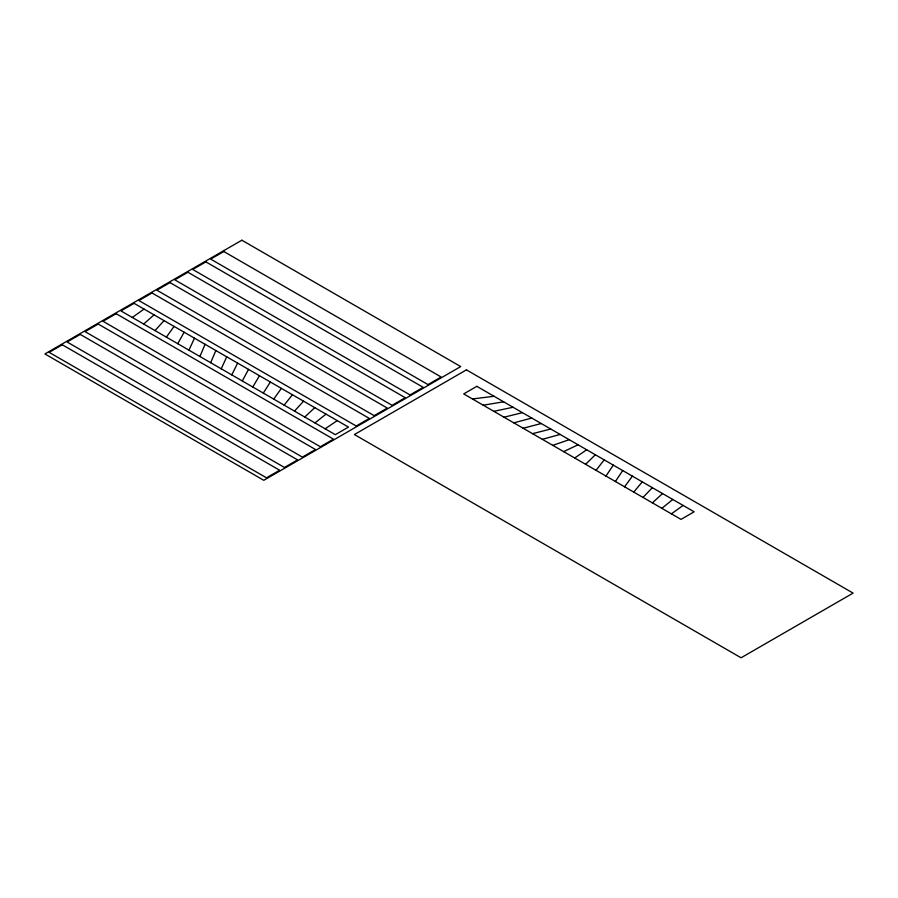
<?xml version="1.0" encoding="UTF-8"?>
<svg xmlns="http://www.w3.org/2000/svg" width="898" height="898" viewBox="0 0 898 898"><rect width="100%" height="100%" fill="white"/><g stroke="black" fill="none" stroke-linecap="round" stroke-linejoin="round"><path stroke-width="1.35" d="M199.917 356.517L205.07 344.304M210.648 362.702L215.857 350.534L194.473 338.176L134.071 303.322L120.949 310.91L335.324 434.677L348.458 427.089L215.857 350.534M221.245 368.82L226.734 356.82M188.939 350.186L194.473 338.176M231.785 374.904L237.622 363.106M242.292 380.965L248.533 369.404M177.714 343.698L184.157 332.215M252.798 387.027L259.455 375.701M263.282 393.088L270.399 382.02M615.399 481.496L622.707 470.552M605.959 476.052L613.3 465.13M273.733 399.127L281.388 388.363M166.377 337.143L174.055 326.401M624.581 486.795L632.383 476.142M596.048 470.328L604.197 459.866M284.138 405.133L292.445 394.75M633.741 492.093L642.283 481.856M155.017 330.576L164.042 320.62M294.488 411.104L303.58 401.181M643.002 497.436L652.352 487.67M585.586 464.288L595.363 454.77M304.759 417.031L314.771 407.647M652.397 502.858L662.544 493.552M143.669 324.021L154.041 314.85M661.882 508.335L672.804 499.479M314.962 422.924L325.996 414.135M671.423 513.847L683.109 505.428M132.332 317.465L144.039 309.08M574.698 458.002L586.708 449.775M325.143 428.795L337.233 420.612M563.652 451.627L578.065 444.779M552.764 445.341L569.253 439.694M542.347 439.324L560.161 434.441M513.802 422.846L531.773 418.064M523.164 428.245L541.247 423.53M532.536 433.655L550.777 429.019M504.059 417.222L522.423 412.653M493.833 411.318L513.072 407.265M483.225 405.189L503.632 401.81M472.415 398.948L494.068 396.287M241.865 240.215L44.9 353.935L263.754 480.295L460.73 366.575L241.865 240.215M62.299 344.776L49.166 352.353L266.493 477.826L279.626 470.249L62.299 344.776M80.248 334.415L67.114 341.992L284.442 467.465L297.564 459.888L80.248 334.415M98.196 324.055L85.063 331.631L302.379 457.104L315.512 449.528L98.196 324.055M116.134 313.694L103.001 321.271L320.328 446.744L333.461 439.156L116.134 313.694M152.031 292.973L138.898 300.549L356.225 426.022L369.359 418.434L152.031 292.973M169.98 282.601L156.847 290.189L374.174 415.662L387.296 408.074L169.98 282.601M187.918 272.251L174.784 279.828L392.112 405.301L405.245 397.713L187.918 272.251M205.867 261.879L192.733 269.467L410.06 394.94L423.194 387.352L205.867 261.879M223.815 251.519L210.682 259.107L428.009 384.58L441.131 376.992L223.815 251.519M466.432 369.864L354.396 434.542L741.075 657.785L853.1 593.107L466.432 369.864M476.827 386.331L463.694 393.919L681.01 519.381L694.143 511.804L476.827 386.331"/></g></svg>
